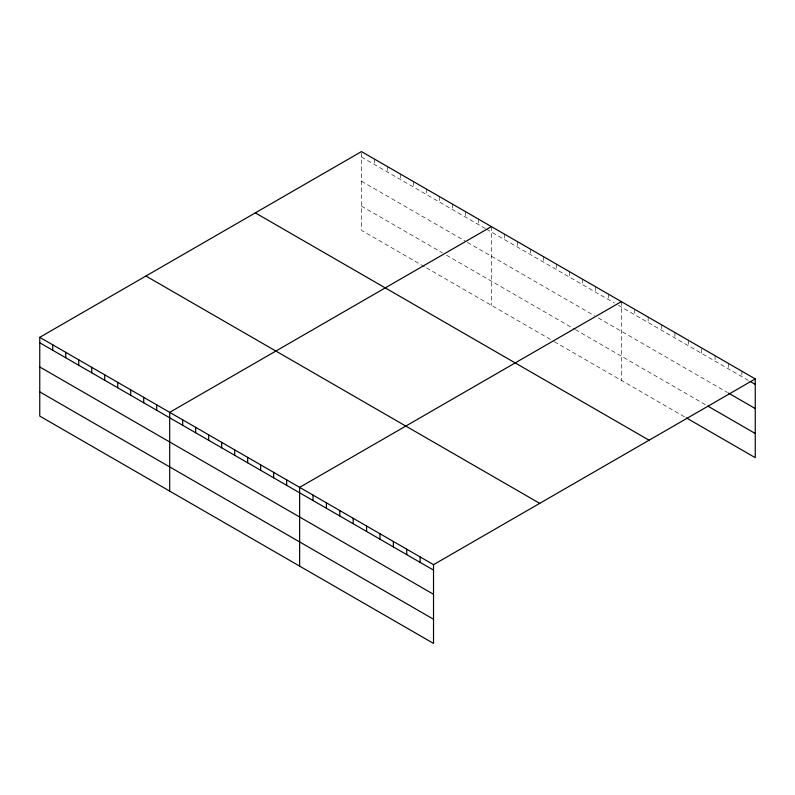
<?xml version="1.0" encoding="UTF-8"?>
<svg xmlns="http://www.w3.org/2000/svg" width="795" height="795" viewBox="0 0 795 795"><rect width="100%" height="100%" fill="white"/><g stroke="black" fill="none" stroke-linecap="round" stroke-linejoin="round"><path stroke-width="0.6" stroke-dasharray="3.98 2.98" d="M424.451 266.693L361.477 230.331L361.477 151.577M361.477 157.013L485.427 228.572M486.431 229.149L614.366 303.014M618.371 305.32L749.069 380.785M361.477 181.21L465.433 241.223M467.43 242.376L594.382 315.675M598.377 317.98L727.445 392.491M361.477 206.134L442.447 252.88M446.442 255.195L574.388 329.06M575.391 329.637L706.844 405.529M426.448 267.845L553.399 341.135M554.393 341.711L685.22 417.246M741.864 371.185L741.864 376.621M728.478 363.454L728.478 368.89M715.083 355.723L715.083 361.159M701.697 349.084L701.697 353.437M688.311 340.27L688.311 345.706M674.925 332.539L674.925 337.974M661.529 324.807L661.529 330.243M648.144 317.076L648.144 322.512M634.758 309.354L634.758 314.78M621.372 301.623L621.372 380.378M608.374 294.12L608.374 299.556M595.375 286.617L595.375 292.053M582.387 279.115L582.387 284.55M569.389 271.612L569.389 277.048M556.401 264.109L556.401 269.545M543.402 256.606L543.402 262.042M530.404 249.103L530.404 254.539M517.416 241.601L517.416 247.036M504.418 234.098L504.418 239.534M491.419 226.595L491.419 305.359M478.431 219.092L478.431 224.528M465.433 211.589L465.433 217.025M452.444 204.086L452.444 209.522M439.446 196.584L439.446 202.019M426.448 189.091L426.448 194.517M413.46 181.588L413.46 187.024M400.461 174.085L400.461 179.521M387.473 166.582L387.473 172.018M374.475 159.08L374.475 164.515"/><path stroke-width="1.19" d="M433.523 594.292L433.523 564.669L39.75 337.328L39.75 416.083L433.523 643.423L433.523 594.292L39.75 366.952M686.254 417.842L755.25 457.672L755.25 378.917L361.477 151.577L39.75 337.328M491.419 226.595L169.693 412.347L169.693 491.101M621.372 301.623L299.635 487.365L299.635 566.129M433.523 564.669L755.25 378.917M750.102 381.381L755.25 384.353M728.478 393.088L755.25 408.55M707.878 406.126L755.25 433.484M255.304 212.871L649.078 440.211M145.922 276.024L539.696 503.364M39.75 342.754L433.523 570.104M39.75 391.885L433.523 619.226M420.128 556.937L420.128 562.373M406.742 549.206L406.742 554.642M393.356 541.475L393.356 546.91M379.97 533.743L379.97 539.179M366.584 526.022L366.584 531.448M353.189 518.29L353.189 523.726M339.803 510.559L339.803 515.995M326.417 502.828L326.417 508.263M313.031 495.096L313.031 500.532M286.647 479.862L286.647 485.298M273.649 472.369L273.649 477.795M260.651 464.866L260.651 470.292M247.662 457.364L247.662 462.799M234.664 449.861L234.664 455.297M221.676 442.358L221.676 447.794M208.678 434.855L208.678 440.291M195.679 427.352L195.679 432.788M182.691 419.849L182.691 425.285M156.704 404.844L156.704 410.28M143.706 397.341L143.706 402.777M130.708 389.838L130.708 395.274M117.72 382.335L117.72 387.771M104.721 374.833L104.721 380.268M91.723 367.33L91.723 372.766M78.735 359.827L78.735 365.263M65.737 352.324L65.737 357.76M52.748 344.821L52.748 350.257"/></g></svg>
